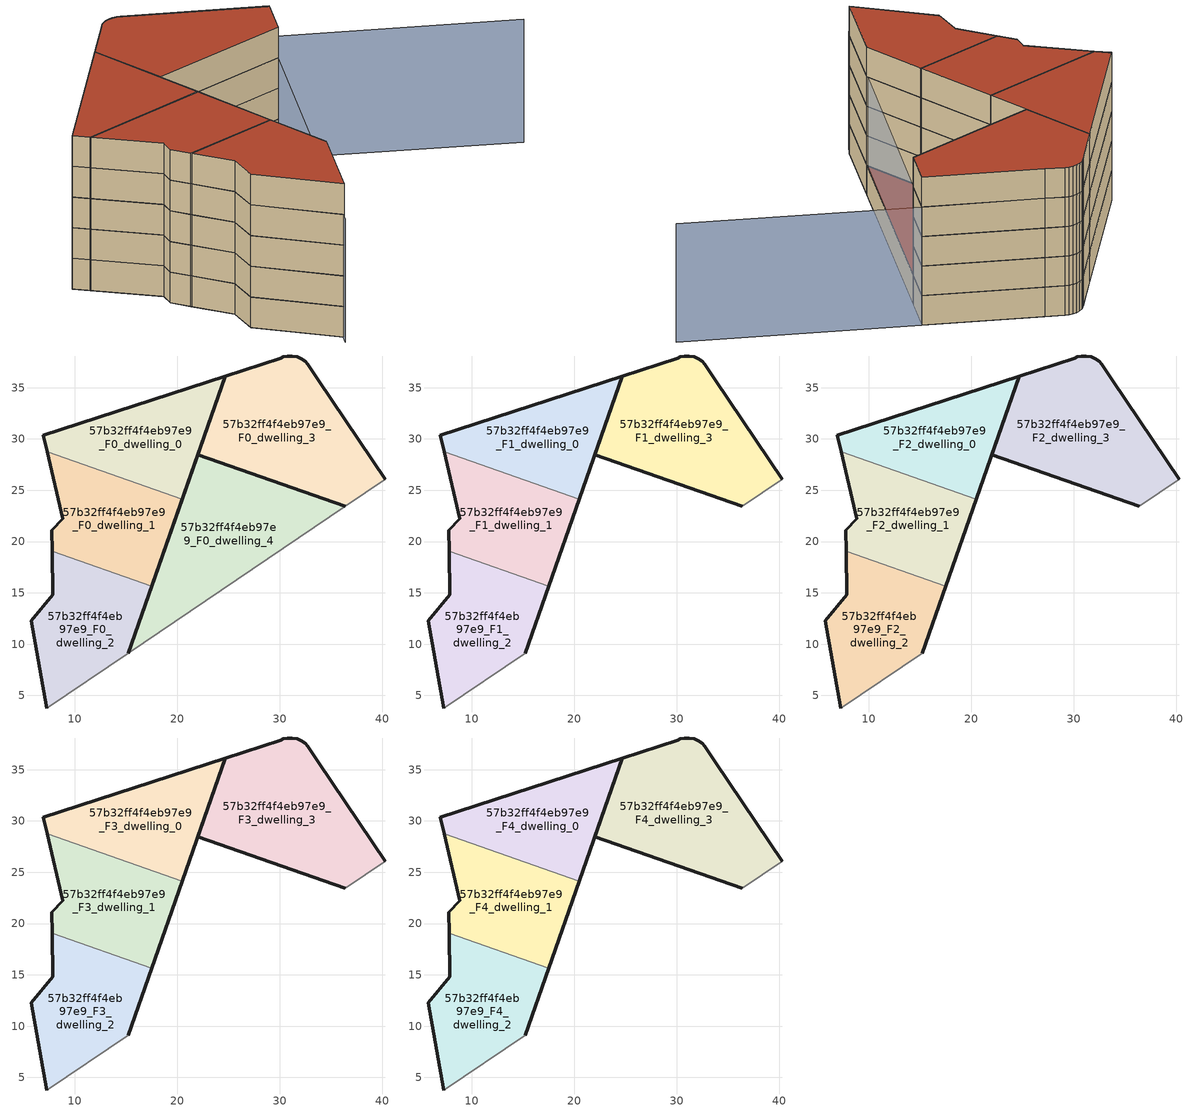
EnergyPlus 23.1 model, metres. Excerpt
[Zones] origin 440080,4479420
57b32ff4f4eb97e9_F0_dwelling_0
 floor ground (EU_floor_Construction): 20.48,24.13 24.69,36.13 6.94,30.34 7.31,28.75 z0
 wall outside (EU_wall_Construction): 7.31,28.75 6.94,30.34 24.69,36.13 20.48,24.13 z0:3
 wall to 57b32ff4f4eb97e9_F0_dwelling_1 (EU_wall_Construction): 20.48,24.13 7.31,28.75 z0:3
57b32ff4f4eb97e9_F0_dwelling_1
 floor ground (EU_floor_Construction): 17.51,15.67 20.48,24.13 7.31,28.75 8.83,22.2 7.78,21.11 7.81,19.07 z0
 wall outside (EU_wall_Construction): 20.48,24.13 17.51,15.67 / 7.81,19.07 7.78,21.11 8.83,22.2 7.31,28.75 z0:3
 wall to 57b32ff4f4eb97e9_F0_dwelling_2 (EU_wall_Construction): 17.51,15.67 7.81,19.07 z0:3
57b32ff4f4eb97e9_F0_dwelling_2
 floor ground (EU_floor_Construction): 15.21,9.13 17.51,15.67 7.81,19.07 7.88,14.83 5.78,12.28 7.29,3.78 z0
 wall outside (EU_wall_Construction): 17.51,15.67 15.21,9.13 / 7.29,3.78 5.78,12.28 7.88,14.83 7.81,19.07 z0:3
 wall adiabatic (EU_wall_Construction): 15.21,9.13 7.29,3.78 z0:3
57b32ff4f4eb97e9_F0_dwelling_3
 floor ground (EU_floor_Construction): 40.27,26.07 33.79,35.66 32.71,37.28 32.48,37.58 32.1,37.81 31.7,38 31.21,38.09 30.72,38.09 30.34,38 30.09,37.89 24.69,36.13 22,28.47 36.37,23.43 z0
 wall outside (EU_wall_Construction): 36.37,23.43 22,28.47 24.69,36.13 30.09,37.89 30.34,38 30.72,38.09 31.21,38.09 31.7,38 32.1,37.81 32.48,37.58 32.71,37.28 33.79,35.66 40.27,26.07 z0:3
 wall adiabatic (EU_wall_Construction): 40.27,26.07 36.37,23.43 z0:3
57b32ff4f4eb97e9_F0_dwelling_4
 floor ground (EU_floor_Construction): 36.37,23.43 22,28.47 15.21,9.13 z0
 wall outside (EU_wall_Construction): 15.21,9.13 22,28.47 36.37,23.43 z0:3
 wall adiabatic (EU_wall_Construction): 36.37,23.43 15.21,9.13 z0:3
 roof outside (EU_roof_Construction): 36.37,23.43 15.21,9.13 22,28.47 z3
57b32ff4f4eb97e9_F1_dwelling_0
 floor to 57b32ff4f4eb97e9_F0_dwelling_0 (EU_floor_Construction): 20.48,24.13 24.69,36.13 6.94,30.34 7.31,28.75 z3
 wall outside (EU_wall_Construction): 7.31,28.75 6.94,30.34 24.69,36.13 20.48,24.13 z3:6
 wall to 57b32ff4f4eb97e9_F1_dwelling_1 (EU_wall_Construction): 20.48,24.13 7.31,28.75 z3:6
57b32ff4f4eb97e9_F1_dwelling_1
 floor to 57b32ff4f4eb97e9_F0_dwelling_1 (EU_floor_Construction): 17.51,15.67 20.48,24.13 7.31,28.75 8.83,22.2 7.78,21.11 7.81,19.07 z3
 wall outside (EU_wall_Construction): 20.48,24.13 17.51,15.67 / 7.81,19.07 7.78,21.11 8.83,22.2 7.31,28.75 z3:6
 wall to 57b32ff4f4eb97e9_F1_dwelling_2 (EU_wall_Construction): 17.51,15.67 7.81,19.07 z3:6
57b32ff4f4eb97e9_F1_dwelling_2
 floor to 57b32ff4f4eb97e9_F0_dwelling_2 (EU_floor_Construction): 15.21,9.13 17.51,15.67 7.81,19.07 7.88,14.83 5.78,12.28 7.29,3.78 z3
 wall outside (EU_wall_Construction): 17.51,15.67 15.21,9.13 / 7.29,3.78 5.78,12.28 7.88,14.83 7.81,19.07 z3:6
 wall adiabatic (EU_wall_Construction): 15.21,9.13 7.29,3.78 z3:6
57b32ff4f4eb97e9_F1_dwelling_3
 floor to 57b32ff4f4eb97e9_F0_dwelling_3 (EU_floor_Construction): 40.27,26.07 33.79,35.66 32.71,37.28 32.48,37.58 32.1,37.81 31.7,38 31.21,38.09 30.72,38.09 30.34,38 30.09,37.89 24.69,36.13 22,28.47 36.37,23.43 z3
 wall outside (EU_wall_Construction): 36.37,23.43 22,28.47 24.69,36.13 30.09,37.89 30.34,38 30.72,38.09 31.21,38.09 31.7,38 32.1,37.81 32.48,37.58 32.71,37.28 33.79,35.66 40.27,26.07 z3:6
 wall adiabatic (EU_wall_Construction): 40.27,26.07 36.37,23.43 z3:6
57b32ff4f4eb97e9_F2_dwelling_0
 floor to 57b32ff4f4eb97e9_F1_dwelling_0 (EU_floor_Construction): 20.48,24.13 24.69,36.13 6.94,30.34 7.31,28.75 z6
 wall outside (EU_wall_Construction): 7.31,28.75 6.94,30.34 24.69,36.13 20.48,24.13 z6:9
 wall to 57b32ff4f4eb97e9_F2_dwelling_1 (EU_wall_Construction): 20.48,24.13 7.31,28.75 z6:9
57b32ff4f4eb97e9_F2_dwelling_1
 floor to 57b32ff4f4eb97e9_F1_dwelling_1 (EU_floor_Construction): 17.51,15.67 20.48,24.13 7.31,28.75 8.83,22.2 7.78,21.11 7.81,19.07 z6
 wall outside (EU_wall_Construction): 20.48,24.13 17.51,15.67 / 7.81,19.07 7.78,21.11 8.83,22.2 7.31,28.75 z6:9
 wall to 57b32ff4f4eb97e9_F2_dwelling_2 (EU_wall_Construction): 17.51,15.67 7.81,19.07 z6:9
57b32ff4f4eb97e9_F2_dwelling_2
 floor to 57b32ff4f4eb97e9_F1_dwelling_2 (EU_floor_Construction): 15.21,9.13 17.51,15.67 7.81,19.07 7.88,14.83 5.78,12.28 7.29,3.78 z6
 wall outside (EU_wall_Construction): 17.51,15.67 15.21,9.13 / 7.29,3.78 5.78,12.28 7.88,14.83 7.81,19.07 z6:9
 wall adiabatic (EU_wall_Construction): 15.21,9.13 7.29,3.78 z6:9
57b32ff4f4eb97e9_F2_dwelling_3
 floor to 57b32ff4f4eb97e9_F1_dwelling_3 (EU_floor_Construction): 40.27,26.07 33.79,35.66 32.71,37.28 32.48,37.58 32.1,37.81 31.7,38 31.21,38.09 30.72,38.09 30.34,38 30.09,37.89 24.69,36.13 22,28.47 36.37,23.43 z6
 wall outside (EU_wall_Construction): 36.37,23.43 22,28.47 24.69,36.13 30.09,37.89 30.34,38 30.72,38.09 31.21,38.09 31.7,38 32.1,37.81 32.48,37.58 32.71,37.28 33.79,35.66 40.27,26.07 z6:9
 wall adiabatic (EU_wall_Construction): 40.27,26.07 36.37,23.43 z6:9
57b32ff4f4eb97e9_F3_dwelling_0
 floor to 57b32ff4f4eb97e9_F2_dwelling_0 (EU_floor_Construction): 20.48,24.13 24.69,36.13 6.94,30.34 7.31,28.75 z9
 wall outside (EU_wall_Construction): 7.31,28.75 6.94,30.34 24.69,36.13 20.48,24.13 z9:12
 wall to 57b32ff4f4eb97e9_F3_dwelling_1 (EU_wall_Construction): 20.48,24.13 7.31,28.75 z9:12
57b32ff4f4eb97e9_F3_dwelling_1
 floor to 57b32ff4f4eb97e9_F2_dwelling_1 (EU_floor_Construction): 17.51,15.67 20.48,24.13 7.31,28.75 8.83,22.2 7.78,21.11 7.81,19.07 z9
 wall outside (EU_wall_Construction): 20.48,24.13 17.51,15.67 / 7.81,19.07 7.78,21.11 8.83,22.2 7.31,28.75 z9:12
 wall to 57b32ff4f4eb97e9_F3_dwelling_2 (EU_wall_Construction): 17.51,15.67 7.81,19.07 z9:12
57b32ff4f4eb97e9_F3_dwelling_2
 floor to 57b32ff4f4eb97e9_F2_dwelling_2 (EU_floor_Construction): 15.21,9.13 17.51,15.67 7.81,19.07 7.88,14.83 5.78,12.28 7.29,3.78 z9
 wall outside (EU_wall_Construction): 17.51,15.67 15.21,9.13 / 7.29,3.78 5.78,12.28 7.88,14.83 7.81,19.07 z9:12
 wall adiabatic (EU_wall_Construction): 15.21,9.13 7.29,3.78 z9:12
57b32ff4f4eb97e9_F3_dwelling_3
 floor to 57b32ff4f4eb97e9_F2_dwelling_3 (EU_floor_Construction): 40.27,26.07 33.79,35.66 32.71,37.28 32.48,37.58 32.1,37.81 31.7,38 31.21,38.09 30.72,38.09 30.34,38 30.09,37.89 24.69,36.13 22,28.47 36.37,23.43 z9
 wall outside (EU_wall_Construction): 36.37,23.43 22,28.47 24.69,36.13 30.09,37.89 30.34,38 30.72,38.09 31.21,38.09 31.7,38 32.1,37.81 32.48,37.58 32.71,37.28 33.79,35.66 40.27,26.07 z9:12
 wall adiabatic (EU_wall_Construction): 40.27,26.07 36.37,23.43 z9:12
57b32ff4f4eb97e9_F4_dwelling_0
 floor to 57b32ff4f4eb97e9_F3_dwelling_0 (EU_floor_Construction): 20.48,24.13 24.69,36.13 6.94,30.34 7.31,28.75 z12
 wall outside (EU_wall_Construction): 7.31,28.75 6.94,30.34 24.69,36.13 20.48,24.13 z12:15
 wall to 57b32ff4f4eb97e9_F4_dwelling_1 (EU_wall_Construction): 20.48,24.13 7.31,28.75 z12:15
 roof outside (EU_roof_Construction): 24.69,36.13 20.48,24.13 7.31,28.75 6.94,30.34 z15
57b32ff4f4eb97e9_F4_dwelling_1
 floor to 57b32ff4f4eb97e9_F3_dwelling_1 (EU_floor_Construction): 17.51,15.67 20.48,24.13 7.31,28.75 8.83,22.2 7.78,21.11 7.81,19.07 z12
 wall outside (EU_wall_Construction): 20.48,24.13 17.51,15.67 / 7.81,19.07 7.78,21.11 8.83,22.2 7.31,28.75 z12:15
 wall to 57b32ff4f4eb97e9_F4_dwelling_2 (EU_wall_Construction): 17.51,15.67 7.81,19.07 z12:15
 roof outside (EU_roof_Construction): 20.48,24.13 17.51,15.67 7.81,19.07 7.78,21.11 8.83,22.2 7.31,28.75 z15
57b32ff4f4eb97e9_F4_dwelling_2
 floor to 57b32ff4f4eb97e9_F3_dwelling_2 (EU_floor_Construction): 15.21,9.13 17.51,15.67 7.81,19.07 7.88,14.83 5.78,12.28 7.29,3.78 z12
 wall outside (EU_wall_Construction): 17.51,15.67 15.21,9.13 / 7.29,3.78 5.78,12.28 7.88,14.83 7.81,19.07 z12:15
 wall adiabatic (EU_wall_Construction): 15.21,9.13 7.29,3.78 z12:15
 roof outside (EU_roof_Construction): 17.51,15.67 15.21,9.13 7.29,3.78 5.78,12.28 7.88,14.83 7.81,19.07 z15
57b32ff4f4eb97e9_F4_dwelling_3
 floor to 57b32ff4f4eb97e9_F3_dwelling_3 (EU_floor_Construction): 40.27,26.07 33.79,35.66 32.71,37.28 32.48,37.58 32.1,37.81 31.7,38 31.21,38.09 30.72,38.09 30.34,38 30.09,37.89 24.69,36.13 22,28.47 36.37,23.43 z12
 wall outside (EU_wall_Construction): 36.37,23.43 22,28.47 24.69,36.13 30.09,37.89 30.34,38 30.72,38.09 31.21,38.09 31.7,38 32.1,37.81 32.48,37.58 32.71,37.28 33.79,35.66 40.27,26.07 z12:15
 wall adiabatic (EU_wall_Construction): 40.27,26.07 36.37,23.43 z12:15
 roof outside (EU_roof_Construction): 33.79,35.66 40.27,26.07 36.37,23.43 22,28.47 24.69,36.13 30.09,37.89 30.34,38 30.72,38.09 31.21,38.09 31.7,38 32.1,37.81 32.48,37.58 32.71,37.28 z15
shading: 6.38,3.3 40.27,26.07 / 40.27,26.07 53.14,6.91 z0:12
[Building]
EU S2 Campaign: North Axis=0; Terrain=City; Solar Distribution=FullExterior
[Site:Location]
Madrid: Latitude=40.5; Longitude=-3.5; Time Zone=1; Elevation=609
[SizingPeriod:WeatherFileDays]
AnnualSizingPeriod: Begin Month=1; Begin Day of Month=1; End Month=12; End Day of Month=31; Day of Week for Start Day=Monday; Use Weather File Daylight Saving Period=No; Use Weather File Rain and Snow Indicators=No
[MATERIAL]
EU_InternalMass_Material: Roughness=MediumRough; Thickness=0.1; Conductivity=1; Density=1800; Specific Heat=900; Thermal Absorptance=0.9; Solar Absorptance=0.7; Visible Absorptance=0.7
[MATERIAL:NOMASS] Roughness=MediumRough; Thermal Absorptance=0.9; Solar Absorptance=0.7; Visible Absorptance=0.7
Name | Thermal Resistance
EU_wall_NoMass | 0.609216
EU_roof_NoMass | 0.513268
EU_floor_NoMass | 0.568163
[CONSTRUCTION]
EU_wall_Construction: EU_wall_NoMass
EU_roof_Construction: EU_roof_NoMass
EU_floor_Construction: EU_floor_NoMass
EU_InternalMass_Construction: EU_InternalMass_Material
[ZONE] Type=1; Multiplier=1; Ceiling Height=autocalculate; Floor Area=autocalculate; Part of Total Floor Area=Yes
Name | Volume
57b32ff4f4eb97e9_F0_dwelling_0; 57b32ff4f4eb97e9_F1_dwelling_0; 57b32ff4f4eb97e9_F2_dwelling_0; 57b32ff4f4eb97e9_F3_dwelling_0; 57b32ff4f4eb97e9_F4_dwelling_0 | 312.045
57b32ff4f4eb97e9_F0_dwelling_1; 57b32ff4f4eb97e9_F1_dwelling_1; 57b32ff4f4eb97e9_F2_dwelling_1; 57b32ff4f4eb97e9_F3_dwelling_1; 57b32ff4f4eb97e9_F4_dwelling_1 | 312.05
57b32ff4f4eb97e9_F0_dwelling_2; 57b32ff4f4eb97e9_F1_dwelling_2; 57b32ff4f4eb97e9_F2_dwelling_2; 57b32ff4f4eb97e9_F3_dwelling_2; 57b32ff4f4eb97e9_F4_dwelling_2 | 312.047
57b32ff4f4eb97e9_F0_dwelling_3; 57b32ff4f4eb97e9_F1_dwelling_3; 57b32ff4f4eb97e9_F2_dwelling_3; 57b32ff4f4eb97e9_F3_dwelling_3; 57b32ff4f4eb97e9_F4_dwelling_3 | 468.06
57b32ff4f4eb97e9_F0_dwelling_4 | 468.034
[INTERNALMASS] Construction=EU_InternalMass_Construction
Name | Zone or ZoneList | Surface Area
57b32ff4f4eb97e9_F0_dwelling_0_EU_InternalMass | 57b32ff4f4eb97e9_F0_dwelling_0 | 104.015
57b32ff4f4eb97e9_F0_dwelling_1_EU_InternalMass | 57b32ff4f4eb97e9_F0_dwelling_1 | 104.017
57b32ff4f4eb97e9_F0_dwelling_2_EU_InternalMass | 57b32ff4f4eb97e9_F0_dwelling_2 | 104.016
57b32ff4f4eb97e9_F0_dwelling_3_EU_InternalMass | 57b32ff4f4eb97e9_F0_dwelling_3 | 156.02
57b32ff4f4eb97e9_F0_dwelling_4_EU_InternalMass | 57b32ff4f4eb97e9_F0_dwelling_4 | 156.011
57b32ff4f4eb97e9_F1_dwelling_0_EU_InternalMass | 57b32ff4f4eb97e9_F1_dwelling_0 | 163.006
57b32ff4f4eb97e9_F1_dwelling_1_EU_InternalMass | 57b32ff4f4eb97e9_F1_dwelling_1 | 149.03
57b32ff4f4eb97e9_F1_dwelling_2_EU_InternalMass | 57b32ff4f4eb97e9_F1_dwelling_2 | 156.01
57b32ff4f4eb97e9_F1_dwelling_3_EU_InternalMass | 57b32ff4f4eb97e9_F1_dwelling_3 | 156.019
57b32ff4f4eb97e9_F2_dwelling_0_EU_InternalMass | 57b32ff4f4eb97e9_F2_dwelling_0 | 163.006
57b32ff4f4eb97e9_F2_dwelling_1_EU_InternalMass | 57b32ff4f4eb97e9_F2_dwelling_1 | 149.03
57b32ff4f4eb97e9_F2_dwelling_2_EU_InternalMass | 57b32ff4f4eb97e9_F2_dwelling_2 | 156.01
57b32ff4f4eb97e9_F2_dwelling_3_EU_InternalMass | 57b32ff4f4eb97e9_F2_dwelling_3 | 156.019
57b32ff4f4eb97e9_F3_dwelling_0_EU_InternalMass | 57b32ff4f4eb97e9_F3_dwelling_0 | 163.006
57b32ff4f4eb97e9_F3_dwelling_1_EU_InternalMass | 57b32ff4f4eb97e9_F3_dwelling_1 | 149.03
57b32ff4f4eb97e9_F3_dwelling_2_EU_InternalMass | 57b32ff4f4eb97e9_F3_dwelling_2 | 156.01
57b32ff4f4eb97e9_F3_dwelling_3_EU_InternalMass | 57b32ff4f4eb97e9_F3_dwelling_3 | 156.019
57b32ff4f4eb97e9_F4_dwelling_0_EU_InternalMass | 57b32ff4f4eb97e9_F4_dwelling_0 | 163.006
57b32ff4f4eb97e9_F4_dwelling_1_EU_InternalMass | 57b32ff4f4eb97e9_F4_dwelling_1 | 149.03
57b32ff4f4eb97e9_F4_dwelling_2_EU_InternalMass | 57b32ff4f4eb97e9_F4_dwelling_2 | 156.01
57b32ff4f4eb97e9_F4_dwelling_3_EU_InternalMass | 57b32ff4f4eb97e9_F4_dwelling_3 | 156.019
[OTHEREQUIPMENT] Fuel Type=Electricity; Design Level Calculation Method=Watts/Area; Power per Zone Floor Area=1; Fraction Latent=0; Fraction Radiant=0; Fraction Lost=0; Carbon Dioxide Generation Rate=0; EndUse Subcategory=EU_Step8_InternalGains
Name | Zone or ZoneList or Space or SpaceList | Schedule
EU_Step8_InternalGain_57b32ff4f4eb97e9_F0_dwelling_0_f000 | 57b32ff4f4eb97e9_F0_dwelling_0 | EU_Step8_GainSchedule_57b32ff4f4eb97e9_F0_dwelling_0_f000
EU_Step8_InternalGain_57b32ff4f4eb97e9_F0_dwelling_1_f000 | 57b32ff4f4eb97e9_F0_dwelling_1 | EU_Step8_GainSchedule_57b32ff4f4eb97e9_F0_dwelling_1_f000
EU_Step8_InternalGain_57b32ff4f4eb97e9_F0_dwelling_2_f000 | 57b32ff4f4eb97e9_F0_dwelling_2 | EU_Step8_GainSchedule_57b32ff4f4eb97e9_F0_dwelling_2_f000
EU_Step8_InternalGain_57b32ff4f4eb97e9_F0_dwelling_3_f000 | 57b32ff4f4eb97e9_F0_dwelling_3 | EU_Step8_GainSchedule_57b32ff4f4eb97e9_F0_dwelling_3_f000
EU_Step8_InternalGain_57b32ff4f4eb97e9_F0_dwelling_4_f000 | 57b32ff4f4eb97e9_F0_dwelling_4 | EU_Step8_GainSchedule_57b32ff4f4eb97e9_F0_dwelling_4_f000
EU_Step8_InternalGain_57b32ff4f4eb97e9_F1_dwelling_0_f000 | 57b32ff4f4eb97e9_F1_dwelling_0 | EU_Step8_GainSchedule_57b32ff4f4eb97e9_F1_dwelling_0_f000
EU_Step8_InternalGain_57b32ff4f4eb97e9_F1_dwelling_1_f000 | 57b32ff4f4eb97e9_F1_dwelling_1 | EU_Step8_GainSchedule_57b32ff4f4eb97e9_F1_dwelling_1_f000
EU_Step8_InternalGain_57b32ff4f4eb97e9_F1_dwelling_2_f000 | 57b32ff4f4eb97e9_F1_dwelling_2 | EU_Step8_GainSchedule_57b32ff4f4eb97e9_F1_dwelling_2_f000
EU_Step8_InternalGain_57b32ff4f4eb97e9_F1_dwelling_3_f000 | 57b32ff4f4eb97e9_F1_dwelling_3 | EU_Step8_GainSchedule_57b32ff4f4eb97e9_F1_dwelling_3_f000
EU_Step8_InternalGain_57b32ff4f4eb97e9_F2_dwelling_0_f000 | 57b32ff4f4eb97e9_F2_dwelling_0 | EU_Step8_GainSchedule_57b32ff4f4eb97e9_F2_dwelling_0_f000
EU_Step8_InternalGain_57b32ff4f4eb97e9_F2_dwelling_1_f000 | 57b32ff4f4eb97e9_F2_dwelling_1 | EU_Step8_GainSchedule_57b32ff4f4eb97e9_F2_dwelling_1_f000
EU_Step8_InternalGain_57b32ff4f4eb97e9_F2_dwelling_2_f000 | 57b32ff4f4eb97e9_F2_dwelling_2 | EU_Step8_GainSchedule_57b32ff4f4eb97e9_F2_dwelling_2_f000
EU_Step8_InternalGain_57b32ff4f4eb97e9_F2_dwelling_3_f000 | 57b32ff4f4eb97e9_F2_dwelling_3 | EU_Step8_GainSchedule_57b32ff4f4eb97e9_F2_dwelling_3_f000
EU_Step8_InternalGain_57b32ff4f4eb97e9_F3_dwelling_0_f000 | 57b32ff4f4eb97e9_F3_dwelling_0 | EU_Step8_GainSchedule_57b32ff4f4eb97e9_F3_dwelling_0_f000
EU_Step8_InternalGain_57b32ff4f4eb97e9_F3_dwelling_1_f000 | 57b32ff4f4eb97e9_F3_dwelling_1 | EU_Step8_GainSchedule_57b32ff4f4eb97e9_F3_dwelling_1_f000
EU_Step8_InternalGain_57b32ff4f4eb97e9_F3_dwelling_2_f000 | 57b32ff4f4eb97e9_F3_dwelling_2 | EU_Step8_GainSchedule_57b32ff4f4eb97e9_F3_dwelling_2_f000
EU_Step8_InternalGain_57b32ff4f4eb97e9_F3_dwelling_3_f000 | 57b32ff4f4eb97e9_F3_dwelling_3 | EU_Step8_GainSchedule_57b32ff4f4eb97e9_F3_dwelling_3_f000
EU_Step8_InternalGain_57b32ff4f4eb97e9_F4_dwelling_0_f000 | 57b32ff4f4eb97e9_F4_dwelling_0 | EU_Step8_GainSchedule_57b32ff4f4eb97e9_F4_dwelling_0_f000
EU_Step8_InternalGain_57b32ff4f4eb97e9_F4_dwelling_1_f000 | 57b32ff4f4eb97e9_F4_dwelling_1 | EU_Step8_GainSchedule_57b32ff4f4eb97e9_F4_dwelling_1_f000
EU_Step8_InternalGain_57b32ff4f4eb97e9_F4_dwelling_2_f000 | 57b32ff4f4eb97e9_F4_dwelling_2 | EU_Step8_GainSchedule_57b32ff4f4eb97e9_F4_dwelling_2_f000
EU_Step8_InternalGain_57b32ff4f4eb97e9_F4_dwelling_3_f000 | 57b32ff4f4eb97e9_F4_dwelling_3 | EU_Step8_GainSchedule_57b32ff4f4eb97e9_F4_dwelling_3_f000
[ZONEVENTILATION:DESIGNFLOWRATE] Schedule=EU_AlwaysOn; Design Flow Rate Calculation Method=AirChanges/Hour; Air Changes per Hour=0.752966; Ventilation Type=Natural; Fan Pressure Rise=0; Fan Total Efficiency=1; Constant Term Coefficient=1; Temperature Term Coefficient=0; Velocity Term Coefficient=0; Velocity Squared Term Coefficient=0; Minimum Indoor Temperature=-100; Maximum Indoor Temperature=100; Delta Temperature=-100; Minimum Outdoor Temperature=-100; Maximum Outdoor Temperature=100; Maximum Wind Speed=40
Name | Zone or ZoneList or Space or SpaceList
EU_ConstantAir_57b32ff4f4eb97e9_F0_dwelling_0 | 57b32ff4f4eb97e9_F0_dwelling_0
EU_ConstantAir_57b32ff4f4eb97e9_F0_dwelling_1 | 57b32ff4f4eb97e9_F0_dwelling_1
EU_ConstantAir_57b32ff4f4eb97e9_F0_dwelling_2 | 57b32ff4f4eb97e9_F0_dwelling_2
EU_ConstantAir_57b32ff4f4eb97e9_F0_dwelling_3 | 57b32ff4f4eb97e9_F0_dwelling_3
EU_ConstantAir_57b32ff4f4eb97e9_F0_dwelling_4 | 57b32ff4f4eb97e9_F0_dwelling_4
EU_ConstantAir_57b32ff4f4eb97e9_F1_dwelling_0 | 57b32ff4f4eb97e9_F1_dwelling_0
EU_ConstantAir_57b32ff4f4eb97e9_F1_dwelling_1 | 57b32ff4f4eb97e9_F1_dwelling_1
EU_ConstantAir_57b32ff4f4eb97e9_F1_dwelling_2 | 57b32ff4f4eb97e9_F1_dwelling_2
EU_ConstantAir_57b32ff4f4eb97e9_F1_dwelling_3 | 57b32ff4f4eb97e9_F1_dwelling_3
EU_ConstantAir_57b32ff4f4eb97e9_F2_dwelling_0 | 57b32ff4f4eb97e9_F2_dwelling_0
EU_ConstantAir_57b32ff4f4eb97e9_F2_dwelling_1 | 57b32ff4f4eb97e9_F2_dwelling_1
EU_ConstantAir_57b32ff4f4eb97e9_F2_dwelling_2 | 57b32ff4f4eb97e9_F2_dwelling_2
EU_ConstantAir_57b32ff4f4eb97e9_F2_dwelling_3 | 57b32ff4f4eb97e9_F2_dwelling_3
EU_ConstantAir_57b32ff4f4eb97e9_F3_dwelling_0 | 57b32ff4f4eb97e9_F3_dwelling_0
EU_ConstantAir_57b32ff4f4eb97e9_F3_dwelling_1 | 57b32ff4f4eb97e9_F3_dwelling_1
EU_ConstantAir_57b32ff4f4eb97e9_F3_dwelling_2 | 57b32ff4f4eb97e9_F3_dwelling_2
EU_ConstantAir_57b32ff4f4eb97e9_F3_dwelling_3 | 57b32ff4f4eb97e9_F3_dwelling_3
EU_ConstantAir_57b32ff4f4eb97e9_F4_dwelling_0 | 57b32ff4f4eb97e9_F4_dwelling_0
EU_ConstantAir_57b32ff4f4eb97e9_F4_dwelling_1 | 57b32ff4f4eb97e9_F4_dwelling_1
EU_ConstantAir_57b32ff4f4eb97e9_F4_dwelling_2 | 57b32ff4f4eb97e9_F4_dwelling_2
EU_ConstantAir_57b32ff4f4eb97e9_F4_dwelling_3 | 57b32ff4f4eb97e9_F4_dwelling_3
[HVACTEMPLATE:THERMOSTAT] Constant Heating Setpoint=20; Constant Cooling Setpoint=50
EU_HeatOnly_57b32ff4f4eb97e9_F0_dwelling_0; EU_HeatOnly_57b32ff4f4eb97e9_F0_dwelling_1; EU_HeatOnly_57b32ff4f4eb97e9_F0_dwelling_2; EU_HeatOnly_57b32ff4f4eb97e9_F0_dwelling_3; EU_HeatOnly_57b32ff4f4eb97e9_F0_dwelling_4; EU_HeatOnly_57b32ff4f4eb97e9_F1_dwelling_0; EU_HeatOnly_57b32ff4f4eb97e9_F1_dwelling_1; EU_HeatOnly_57b32ff4f4eb97e9_F1_dwelling_2; EU_HeatOnly_57b32ff4f4eb97e9_F1_dwelling_3; EU_HeatOnly_57b32ff4f4eb97e9_F2_dwelling_0; EU_HeatOnly_57b32ff4f4eb97e9_F2_dwelling_1; EU_HeatOnly_57b32ff4f4eb97e9_F2_dwelling_2; EU_HeatOnly_57b32ff4f4eb97e9_F2_dwelling_3; EU_HeatOnly_57b32ff4f4eb97e9_F3_dwelling_0; EU_HeatOnly_57b32ff4f4eb97e9_F3_dwelling_1; EU_HeatOnly_57b32ff4f4eb97e9_F3_dwelling_2; EU_HeatOnly_57b32ff4f4eb97e9_F3_dwelling_3; EU_HeatOnly_57b32ff4f4eb97e9_F4_dwelling_0; EU_HeatOnly_57b32ff4f4eb97e9_F4_dwelling_1; EU_HeatOnly_57b32ff4f4eb97e9_F4_dwelling_2; EU_HeatOnly_57b32ff4f4eb97e9_F4_dwelling_3
[HVACTEMPLATE:ZONE:IDEALLOADSAIRSYSTEM] System Availability Schedule=EU_AlwaysOn; Maximum Heating Supply Air Temperature=50; Minimum Cooling Supply Air Temperature=13; Maximum Heating Supply Air Humidity Ratio=0.0156; Minimum Cooling Supply Air Humidity Ratio=0.0077; Heating Limit=NoLimit; Cooling Limit=NoLimit; Heating Availability Schedule=EU_AlwaysOn; Cooling Availability Schedule=EU_CoolingOff; Dehumidification Control Type=ConstantSensibleHeatRatio; Cooling Sensible Heat Ratio=0.7; Dehumidification Setpoint=60; Humidification Control Type=None; Humidification Setpoint=30; Outdoor Air Method=None; Outdoor Air Flow Rate per Person=0.00944; Outdoor Air Flow Rate per Zone Floor Area=0; Outdoor Air Flow Rate per Zone=0; Demand Controlled Ventilation Type=None; Outdoor Air Economizer Type=NoEconomizer; Heat Recovery Type=None; Sensible Heat Recovery Effectiveness=0.7; Latent Heat Recovery Effectiveness=0.65
Name | Template Thermostat
57b32ff4f4eb97e9_F0_dwelling_0 | EU_HeatOnly_57b32ff4f4eb97e9_F0_dwelling_0
57b32ff4f4eb97e9_F0_dwelling_1 | EU_HeatOnly_57b32ff4f4eb97e9_F0_dwelling_1
57b32ff4f4eb97e9_F0_dwelling_2 | EU_HeatOnly_57b32ff4f4eb97e9_F0_dwelling_2
57b32ff4f4eb97e9_F0_dwelling_3 | EU_HeatOnly_57b32ff4f4eb97e9_F0_dwelling_3
57b32ff4f4eb97e9_F0_dwelling_4 | EU_HeatOnly_57b32ff4f4eb97e9_F0_dwelling_4
57b32ff4f4eb97e9_F1_dwelling_0 | EU_HeatOnly_57b32ff4f4eb97e9_F1_dwelling_0
57b32ff4f4eb97e9_F1_dwelling_1 | EU_HeatOnly_57b32ff4f4eb97e9_F1_dwelling_1
57b32ff4f4eb97e9_F1_dwelling_2 | EU_HeatOnly_57b32ff4f4eb97e9_F1_dwelling_2
57b32ff4f4eb97e9_F1_dwelling_3 | EU_HeatOnly_57b32ff4f4eb97e9_F1_dwelling_3
57b32ff4f4eb97e9_F2_dwelling_0 | EU_HeatOnly_57b32ff4f4eb97e9_F2_dwelling_0
57b32ff4f4eb97e9_F2_dwelling_1 | EU_HeatOnly_57b32ff4f4eb97e9_F2_dwelling_1
57b32ff4f4eb97e9_F2_dwelling_2 | EU_HeatOnly_57b32ff4f4eb97e9_F2_dwelling_2
57b32ff4f4eb97e9_F2_dwelling_3 | EU_HeatOnly_57b32ff4f4eb97e9_F2_dwelling_3
57b32ff4f4eb97e9_F3_dwelling_0 | EU_HeatOnly_57b32ff4f4eb97e9_F3_dwelling_0
57b32ff4f4eb97e9_F3_dwelling_1 | EU_HeatOnly_57b32ff4f4eb97e9_F3_dwelling_1
57b32ff4f4eb97e9_F3_dwelling_2 | EU_HeatOnly_57b32ff4f4eb97e9_F3_dwelling_2
57b32ff4f4eb97e9_F3_dwelling_3 | EU_HeatOnly_57b32ff4f4eb97e9_F3_dwelling_3
57b32ff4f4eb97e9_F4_dwelling_0 | EU_HeatOnly_57b32ff4f4eb97e9_F4_dwelling_0
57b32ff4f4eb97e9_F4_dwelling_1 | EU_HeatOnly_57b32ff4f4eb97e9_F4_dwelling_1
57b32ff4f4eb97e9_F4_dwelling_2 | EU_HeatOnly_57b32ff4f4eb97e9_F4_dwelling_2
57b32ff4f4eb97e9_F4_dwelling_3 | EU_HeatOnly_57b32ff4f4eb97e9_F4_dwelling_3
[SIZING:ZONE] Zone Cooling Design Supply Air Temperature Input Method=SupplyAirTemperature; Zone Cooling Design Supply Air Temperature=13; Zone Heating Design Supply Air Temperature Input Method=SupplyAirTemperature; Zone Heating Design Supply Air Temperature=50; Zone Cooling Design Supply Air Humidity Ratio=0.008; Zone Heating Design Supply Air Humidity Ratio=0.008; Cooling Design Air Flow Method=DesignDay; Cooling Design Air Flow Rate=0; Cooling Minimum Air Flow per Zone Floor Area=0.000762; Cooling Minimum Air Flow=0; Cooling Minimum Air Flow Fraction=0.2; Heating Design Air Flow Method=DesignDay; Heating Design Air Flow Rate=0; Heating Maximum Air Flow per Zone Floor Area=0.002032; Heating Maximum Air Flow=0.141576; Heating Maximum Air Flow Fraction=0.3; Account for Dedicated Outdoor Air System=No; Dedicated Outdoor Air System Control Strategy=NeutralSupplyAir; Dedicated Outdoor Air Low Setpoint Temperature for Design=autosize; Dedicated Outdoor Air High Setpoint Temperature for Design=autosize; Zone Load Sizing Method=Sensible Load Only No Latent Load; Zone Latent Cooling Design Supply Air Humidity Ratio Input Method=HumidityRatioDifference; Zone Cooling Design Supply Air Humidity Ratio Difference=0.005; Zone Latent Heating Design Supply Air Humidity Ratio Input Method=HumidityRatioDifference; Zone Humidification Design Supply Air Humidity Ratio Difference=0.005
57b32ff4f4eb97e9_F0_dwelling_0; 57b32ff4f4eb97e9_F0_dwelling_1; 57b32ff4f4eb97e9_F0_dwelling_2; 57b32ff4f4eb97e9_F0_dwelling_3; 57b32ff4f4eb97e9_F0_dwelling_4; 57b32ff4f4eb97e9_F1_dwelling_0; 57b32ff4f4eb97e9_F1_dwelling_1; 57b32ff4f4eb97e9_F1_dwelling_2; 57b32ff4f4eb97e9_F1_dwelling_3; 57b32ff4f4eb97e9_F2_dwelling_0; 57b32ff4f4eb97e9_F2_dwelling_1; 57b32ff4f4eb97e9_F2_dwelling_2; 57b32ff4f4eb97e9_F2_dwelling_3; 57b32ff4f4eb97e9_F3_dwelling_0; 57b32ff4f4eb97e9_F3_dwelling_1; 57b32ff4f4eb97e9_F3_dwelling_2; 57b32ff4f4eb97e9_F3_dwelling_3; 57b32ff4f4eb97e9_F4_dwelling_0; 57b32ff4f4eb97e9_F4_dwelling_1; 57b32ff4f4eb97e9_F4_dwelling_2; 57b32ff4f4eb97e9_F4_dwelling_3
[SCHEDULE:CONSTANT]
Name | Hourly Value
EU_AlwaysOn | 1
EU_CoolingOff | 0
[SCHEDULE:FILE] Column Number=1; Rows to Skip at Top=0; Number of Hours of Data=8760; Column Separator=Comma; Interpolate to Timestep=No; Minutes per Item=60; Adjust Schedule for Daylight Savings=Yes
Name | File
EU_Step8_GainSchedule_57b32ff4f4eb97e9_F0_dwelling_0_f000 | ../../schedules/57b32ff4f4eb97e9/57b32ff4f4eb97e9_F0_dwelling_0_f000_gain.csv
EU_Step8_GainSchedule_57b32ff4f4eb97e9_F0_dwelling_1_f000 | ../../schedules/57b32ff4f4eb97e9/57b32ff4f4eb97e9_F0_dwelling_1_f000_gain.csv
EU_Step8_GainSchedule_57b32ff4f4eb97e9_F0_dwelling_2_f000 | ../../schedules/57b32ff4f4eb97e9/57b32ff4f4eb97e9_F0_dwelling_2_f000_gain.csv
EU_Step8_GainSchedule_57b32ff4f4eb97e9_F0_dwelling_3_f000 | ../../schedules/57b32ff4f4eb97e9/57b32ff4f4eb97e9_F0_dwelling_3_f000_gain.csv
EU_Step8_GainSchedule_57b32ff4f4eb97e9_F0_dwelling_4_f000 | ../../schedules/57b32ff4f4eb97e9/57b32ff4f4eb97e9_F0_dwelling_4_f000_gain.csv
EU_Step8_GainSchedule_57b32ff4f4eb97e9_F1_dwelling_0_f000 | ../../schedules/57b32ff4f4eb97e9/57b32ff4f4eb97e9_F1_dwelling_0_f000_gain.csv
EU_Step8_GainSchedule_57b32ff4f4eb97e9_F1_dwelling_1_f000 | ../../schedules/57b32ff4f4eb97e9/57b32ff4f4eb97e9_F1_dwelling_1_f000_gain.csv
EU_Step8_GainSchedule_57b32ff4f4eb97e9_F1_dwelling_2_f000 | ../../schedules/57b32ff4f4eb97e9/57b32ff4f4eb97e9_F1_dwelling_2_f000_gain.csv
EU_Step8_GainSchedule_57b32ff4f4eb97e9_F1_dwelling_3_f000 | ../../schedules/57b32ff4f4eb97e9/57b32ff4f4eb97e9_F1_dwelling_3_f000_gain.csv
EU_Step8_GainSchedule_57b32ff4f4eb97e9_F2_dwelling_0_f000 | ../../schedules/57b32ff4f4eb97e9/57b32ff4f4eb97e9_F2_dwelling_0_f000_gain.csv
EU_Step8_GainSchedule_57b32ff4f4eb97e9_F2_dwelling_1_f000 | ../../schedules/57b32ff4f4eb97e9/57b32ff4f4eb97e9_F2_dwelling_1_f000_gain.csv
EU_Step8_GainSchedule_57b32ff4f4eb97e9_F2_dwelling_2_f000 | ../../schedules/57b32ff4f4eb97e9/57b32ff4f4eb97e9_F2_dwelling_2_f000_gain.csv
EU_Step8_GainSchedule_57b32ff4f4eb97e9_F2_dwelling_3_f000 | ../../schedules/57b32ff4f4eb97e9/57b32ff4f4eb97e9_F2_dwelling_3_f000_gain.csv
EU_Step8_GainSchedule_57b32ff4f4eb97e9_F3_dwelling_0_f000 | ../../schedules/57b32ff4f4eb97e9/57b32ff4f4eb97e9_F3_dwelling_0_f000_gain.csv
EU_Step8_GainSchedule_57b32ff4f4eb97e9_F3_dwelling_1_f000 | ../../schedules/57b32ff4f4eb97e9/57b32ff4f4eb97e9_F3_dwelling_1_f000_gain.csv
EU_Step8_GainSchedule_57b32ff4f4eb97e9_F3_dwelling_2_f000 | ../../schedules/57b32ff4f4eb97e9/57b32ff4f4eb97e9_F3_dwelling_2_f000_gain.csv
EU_Step8_GainSchedule_57b32ff4f4eb97e9_F3_dwelling_3_f000 | ../../schedules/57b32ff4f4eb97e9/57b32ff4f4eb97e9_F3_dwelling_3_f000_gain.csv
EU_Step8_GainSchedule_57b32ff4f4eb97e9_F4_dwelling_0_f000 | ../../schedules/57b32ff4f4eb97e9/57b32ff4f4eb97e9_F4_dwelling_0_f000_gain.csv
EU_Step8_GainSchedule_57b32ff4f4eb97e9_F4_dwelling_1_f000 | ../../schedules/57b32ff4f4eb97e9/57b32ff4f4eb97e9_F4_dwelling_1_f000_gain.csv
EU_Step8_GainSchedule_57b32ff4f4eb97e9_F4_dwelling_2_f000 | ../../schedules/57b32ff4f4eb97e9/57b32ff4f4eb97e9_F4_dwelling_2_f000_gain.csv
EU_Step8_GainSchedule_57b32ff4f4eb97e9_F4_dwelling_3_f000 | ../../schedules/57b32ff4f4eb97e9/57b32ff4f4eb97e9_F4_dwelling_3_f000_gain.csv
